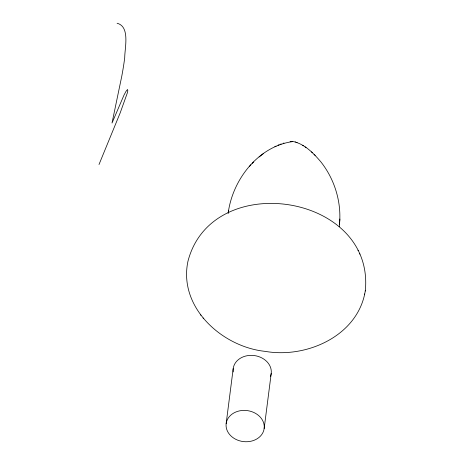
<?xml version="1.0" encoding="UTF-8"?>
<svg xmlns="http://www.w3.org/2000/svg" width="465" height="465" viewBox="0 0 465 465"><rect width="100%" height="100%" fill="white"/><g stroke="black" fill="none" stroke-linecap="round" stroke-linejoin="round"><path stroke-width="0.7" d="M339.264 226.682L339.665 222.218M339.735 221.247C340.979 199.991 333.992 178.421 320.774 161.756C313.462 153.171 304.656 143.993 293.206 141.534C258.406 145.923 232.424 179.746 228.176 213.261M339.531 224.456L339.869 219.015M228.21 213.028L228.478 210.802M365.351 290.416C374.511 193.498 211.709 168.749 187.936 261.359C178.188 307.446 222.189 346.948 265.23 351.371C306.859 358.689 358.463 335.579 365.351 290.416L365.24 291.026M226.153 423.632L233.203 368.588M264.161 428.515A19.158 15.618 7.3 0 0 237.382 411.438A19.158 15.618 7.3 0 0 233.93 438.263A19.158 15.618 7.3 0 0 264.161 428.515L271.211 373.471M364.601 294.566L364.705 293.961M99.004 164.517L120.144 112.995L127.329 92.936A5.504 0.68 -72.6 0 0 127.794 90.553L127.544 89.489L126.021 91.314L123.992 95.11L112.007 123.068L121.76 76.289A135.048 16.664 -72.6 0 0 124.725 57.561C124.742 47.918 130.27 26.517 117.099 23.25M249.589 166.238L250.949 164.796M252.286 163.384L253.57 162.023M263.492 153.549L259.127 156.961M274.85 146.655L276.076 146.103M278.047 145.22L279.07 144.76M280.122 144.348L281.197 143.976M283.144 143.319L283.987 143.022M292.194 141.534L290.096 141.686M295.194 141.901L295.513 142.011M296.501 142.348L297.112 142.552M302.651 145.318L303.401 145.807M305.057 146.905L306.017 147.527M311.521 151.91L312.48 152.816M314.049 154.322L315.154 155.368M200.63 314.898L200.95 315.305M203.071 317.996L203.379 318.386M357.986 250.251L358.236 250.763M359.66 253.64L359.922 254.163M233.215 371.936A19.158 15.618 7.3 0 1 254.204 355.545A19.158 15.618 7.3 0 1 270.351 376.708"/></g></svg>
